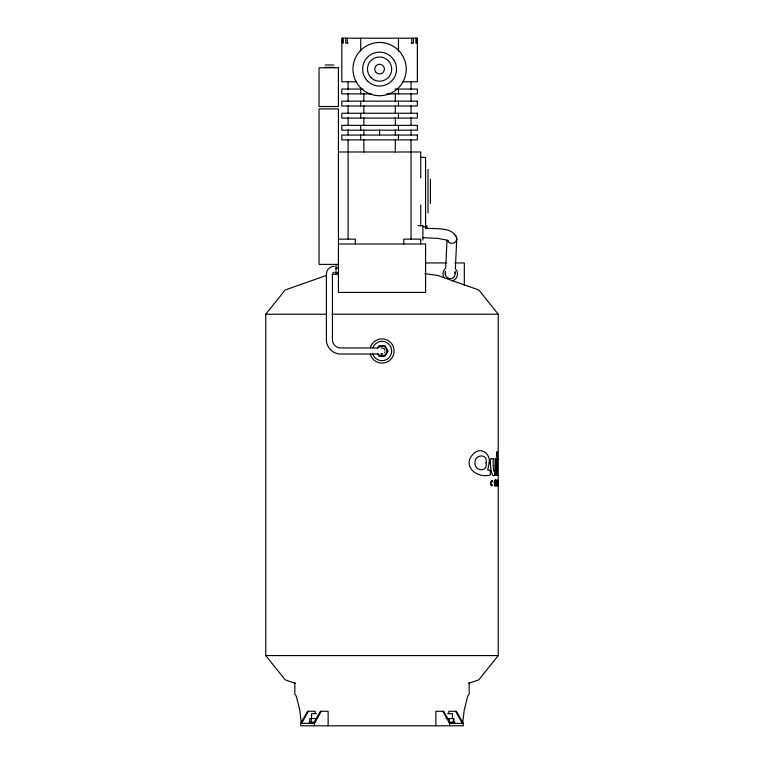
<?xml version="1.0" encoding="UTF-8"?>
<svg xmlns="http://www.w3.org/2000/svg" width="764" height="764" viewBox="0 0 764 764"><rect width="100%" height="100%" fill="white"/><g stroke="black" fill="none" stroke-linecap="round" stroke-linejoin="round"><path stroke-width="1.15" d="M314.424 725.8L314.424 723.374L321.272 711.274M454.933 272.672L455.096 273.923A4.842 4.842 0 0 1 454.933 275.174C453.004 281.992 442.843 277.666 445.536 271.306M445.689 268.116L445.899 263.656M445.975 262.071L447.036 239.848M455.134 273.235L455.22 271.315M455.373 268.126L455.583 263.675M455.659 262.081L456.786 238.578C453.033 226.173 435.165 229.448 425.185 228.035M462.621 723.47L464.245 710.062L467.091 698.544L468.084 695.402L469.163 694.323L469.163 682.586M496.543 481.091L496.285 484.309L495.941 481.091C496.256 497.03 494.996 469.612 496.247 483.392L496.676 480.327L496.676 485.828M445.412 273.923L445.574 272.672M456.786 238.578C457.273 243.286 449.146 245.502 447.398 240.326M497.784 483.641L497.918 485.828L497.918 480.327L497.316 480.327L497.316 485.828L497.565 480.327M384.617 352.51L384.922 351.784M448.831 713.471L448.831 711.274L456.423 711.274L463.271 723.374L463.271 725.8L300.729 725.8L300.729 723.374L307.52 711.274L315.169 711.274L315.169 713.471M301.579 723.374L308.369 711.274M313.565 723.374L320.412 711.274L328.119 711.274L328.119 725.8M377.464 348.374L378.973 345.758L385.027 345.758L388.055 351.001L385.027 356.234L378.973 356.234L377.464 353.617M295.162 683.331L285.153 679.798L265.786 655.588L265.786 314.205L285.153 289.995L326.314 275.47M424.832 273.636L437.686 275.47L478.847 289.995L498.214 314.205L498.214 655.588L478.847 679.798L468.838 683.331M332.159 274.639L336.838 273.97M381.026 354.018L382.783 353.923M334.145 266.235C330.01 266.197 326.333 269.873 326.381 274.009L326.381 339.837C326.257 347.4 332.999 354.143 340.563 354.018L377.273 354.018M334.346 272.29L332.97 272.824L332.426 274.209L332.426 339.636C332.292 344.115 336.284 348.107 340.763 347.973L377.273 347.973M348.088 43.042L345.71 43.042L345.71 38.2M411.07 43.042L413.448 43.042L413.448 38.2M325.263 64.978L333.744 64.978M324.662 67.394L334.346 67.394M355.976 81.777L341.814 81.777L341.814 38.2L417.345 38.2L417.345 81.777L403.182 81.777M363.053 89.044L341.814 89.044L341.814 93.886L371.314 93.886M394.921 89.044L417.345 89.044L417.345 93.886L386.66 93.886M338.423 151.988L420.735 151.988L420.735 177.907M420.945 157.365L425.577 157.365L425.577 228.054M418.166 225.6L422.903 225.6L422.903 240.125M422.855 226.631L425.577 226.631M422.922 237.7L437.953 238.425L445.45 239.829L448.678 241.3L447.905 240.794M338.423 239.151L355.365 239.151L355.365 243.993M338.423 243.993L425.577 243.993L425.577 292.421L338.423 292.421L338.423 108.946L319.046 108.946L319.046 264.382L338.423 264.382M425.577 262.95L446.711 262.95M454.924 262.95L464.321 262.95L464.321 285.478M338.423 264.602L335.998 264.602L335.998 273.923L338.423 273.923M335.998 268.078L338.423 268.078M335.998 272.738L338.423 272.738M265.786 314.205L326.228 314.205M332.073 314.205L498.214 314.205M381.026 347.973L382.783 348.069M498.214 458.686L496.657 458.686L496.657 475.246L498.214 475.246M265.786 655.588L498.214 655.588M316.372 713.691L311.569 713.691L311.569 718.532M447.628 713.691L452.431 713.691L452.431 718.532M317.299 718.532L309.773 718.532L309.773 722.171M446.1 718.532L453.959 718.532L453.959 722.171M309.162 722.171L315.551 722.171M448.783 722.171L454.838 722.171M300.729 723.374L314.424 723.374M442.786 711.274L449.576 723.374L463.271 723.374M381.217 353.923L382 354.018M454.36 234.386L456.137 236.162M383.509 348.374L384.139 348.852M455.573 711.274L462.421 723.374M450.435 723.374L443.645 711.274L435.881 711.274L435.881 725.8M384.617 349.482L384.922 350.208M301.379 723.47L299.755 710.062L296.909 698.544L295.916 695.402L294.837 694.323L294.837 682.586M497.784 480.957L497.784 483.029M497.412 458.686L497.412 475.246M453.367 718.532L453.367 722.171M449.433 718.532L449.433 722.171M449.576 723.374L449.576 725.8M430.418 179.158L430.418 203.367M428.002 169.474L428.002 213.051M426.789 225.628L426.789 228.675M420.735 205L420.735 226.201M420.735 243.993L420.735 239.151L403.793 239.151L403.793 243.993M416.705 38.2L416.705 43.042L415.912 43.042L415.912 38.2M411.815 38.2L411.815 43.042M411.051 81.777L411.051 89.76M411.051 93.17L411.051 101.154M411.051 105.547L411.051 113.253M411.051 117.656L411.051 125.363M411.051 129.66L411.051 135.047M411.051 139.564L411.051 239.151M398.464 38.2L398.464 51.159M398.464 89.044L398.464 93.886M398.464 101.154L398.464 105.995M398.464 113.253L398.464 118.095M398.464 125.363L398.464 130.205M398.464 135.047L398.464 139.888M395.313 93.17L395.313 101.154M395.313 105.547L395.313 113.253M395.313 117.656L395.313 125.363M395.313 129.66L395.313 135.047M395.313 139.564L395.313 151.988M379.574 129.66L379.574 135.047M363.845 93.17L363.845 101.154M363.845 105.547L363.845 113.253M363.845 117.656L363.845 125.363M363.845 129.66L363.845 135.047M363.845 139.564L363.845 151.988M360.694 38.2L360.694 51.159M360.694 89.044L360.694 93.886M360.694 101.154L360.694 105.995M360.694 113.253L360.694 118.095M360.694 125.363L360.694 130.205M360.694 135.047L360.694 139.888M348.107 81.777L348.107 89.76M348.107 93.17L348.107 101.154M348.107 105.547L348.107 113.253M348.107 117.656L348.107 125.363M348.107 129.66L348.107 135.047M348.107 139.564L348.107 239.151M347.343 38.2L347.343 43.042M343.246 38.2L343.246 43.042L342.453 43.042L342.453 38.2M315.551 718.532L315.551 721.264M311.359 718.532L311.359 722.171M378.572 347.572A4.842 4.842 0 0 1 385.705 347.887A4.842 4.842 0 0 1 384.779 354.964A4.842 4.842 0 0 1 377.808 353.417M455.392 268.785A7.268 7.268 0 0 1 452.135 280.942M443.97 277.552A7.268 7.268 0 0 1 445.116 268.785M372.899 347.687A9.684 9.684 0 0 1 388.007 343.399A9.684 9.684 0 0 1 387.319 359.09A9.684 9.684 0 0 1 372.641 353.503M370.311 347.859A12.109 12.109 0 0 1 388.943 341.078A12.109 12.109 0 0 1 388.943 360.914A12.109 12.109 0 0 1 370.311 354.133M495.101 465.677C494.614 481.969 492.255 462.64 493.477 458.686L491.09 458.686C488.845 456.891 491.873 484.863 495.158 472.763L495.158 475.246L495.865 475.246L495.865 458.686L495.101 458.686L495.101 465.677M494.489 482.571L494.795 485.312L494.862 480.881L494.489 482.571M494.356 482.428C495.072 494.232 495.788 473.518 494.356 482.428M496.648 453.635C497.135 465.668 498.004 445.097 496.648 453.635M497.813 481.998C497.517 485.312 497.44 478.856 497.813 481.998M491.023 482.581C489.905 485.923 495.368 484.892 491.414 485.742C488.607 483.841 492.455 478.006 492.799 481.358A4.355 1.662 90 0 0 491.987 480.852L491.023 482.581M486.095 462.85C488.005 472.629 474.406 471.417 474.96 462.85C474.406 454.284 488.005 453.081 486.095 462.85M489.161 462.85L487.709 470.118L490.287 470.118L490.287 474.96C477.481 478.847 461.733 466.479 472.916 454.293C479.993 446.166 490.851 453.167 489.161 462.85M338.423 67.786L319.046 67.786L319.046 106.521L338.423 106.521L338.423 67.786M417.345 101.154L341.814 101.154L341.814 105.995L417.345 105.995L417.345 101.154M417.345 113.253L341.814 113.253L341.814 118.095L417.345 118.095L417.345 113.253M417.345 125.363L341.814 125.363L341.814 130.205L417.345 130.205L417.345 125.363M417.345 135.047L341.814 135.047L341.814 139.888L417.345 139.888L417.345 135.047M367.599 81.089A16.951 16.951 0 0 0 395.953 73.497A16.951 16.951 0 0 0 375.191 52.735A16.951 16.951 0 0 0 367.599 81.089M371.017 77.67A12.109 12.109 0 0 0 391.273 72.236A12.109 12.109 0 0 0 376.442 57.415A12.109 12.109 0 0 0 371.017 77.67M376.155 72.532A4.842 4.842 0 0 0 384.254 70.355A4.842 4.842 0 0 0 378.323 64.424A4.842 4.842 0 0 0 376.155 72.532M360.751 87.936A26.635 26.635 0 0 0 405.302 75.999A26.635 26.635 0 0 0 372.689 43.376A26.635 26.635 0 0 0 360.751 87.936"/></g></svg>
